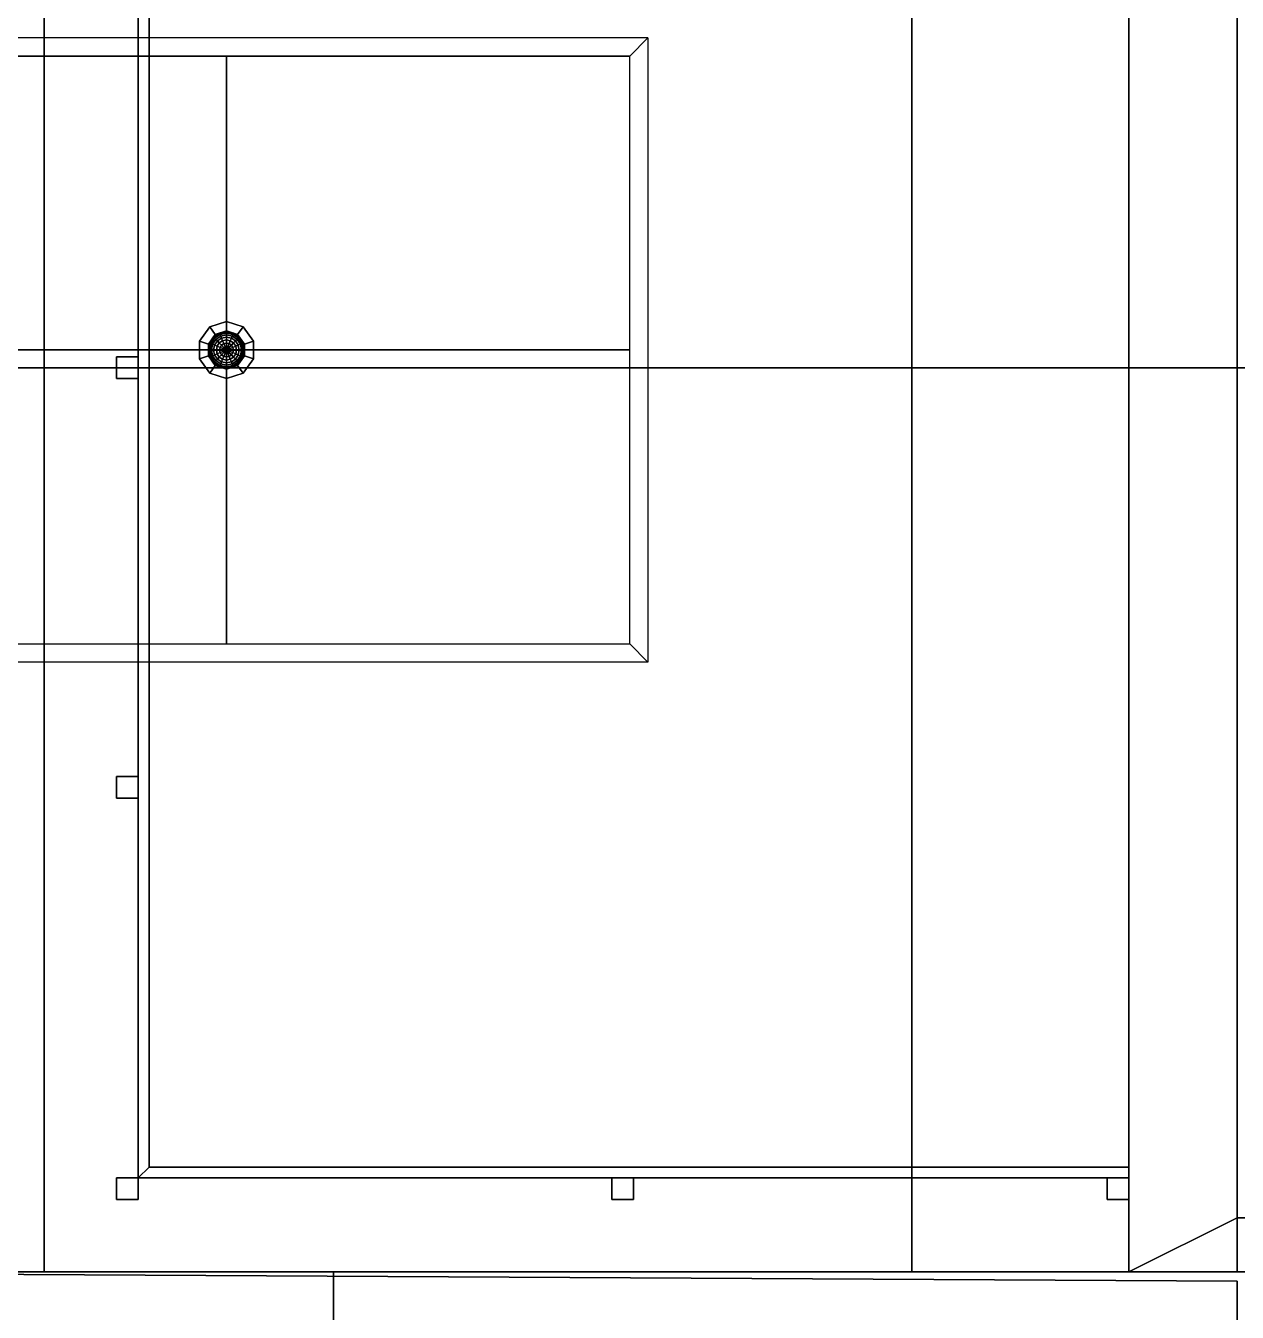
# Model space of a CAD drawing. Header units: millimetres. Extents: x 116.8 to 135.8, y -35.1 to -13.1.
# Drawn here: x 125.492 to 128.843, y -23.251 to -19.694 of the extents above; entities that cross this region are included whole.
import ezdxf

# ---------------------------------------------------------------- set-up
doc = ezdxf.new("R2010")
doc.units = ezdxf.units.MM
for name, color, linetype in [('controsoffitto', 41, 'Continuous'), ('copertura', 252, 'Continuous'), ('cromato', 251, 'Continuous'), ('lampada', 2, 'Continuous'), ('marmo', 7, 'Continuous'), ('parete_interna', 7, 'Continuous'), ('pavimento', 253, 'Continuous'), ('RIVESTIMENTO', 33, 'Continuous'), ('soffitto', 41, 'Continuous'), ('vetro', 137, 'Continuous')]:
    doc.layers.add(name, color=color, linetype=linetype)

msp = doc.modelspace()

# ---------------------------------------------------------------- linework, layer by layer
at = {"layer": 'controsoffitto'}
for points in [[(122.6496, -19.7281, 5.7), (122.6996, -19.7781, 5.6), (127.1627, -19.7781, 5.6), (127.2127, -19.7281, 5.7)], [(127.2127, -21.4534, 5.7), (127.1627, -21.4034, 5.6), (127.1627, -19.7781, 5.6), (127.2127, -19.7281, 5.7)], [(126.0469, -19.7781, 5.6), (124.9312, -19.7781, 5.6), (124.9312, -20.5907, 5.6), (126.0469, -20.5907, 5.6)], [(127.1627, -19.7781, 5.6), (126.0469, -19.7781, 5.6), (126.0469, -20.5907, 5.6), (127.1627, -20.5907, 5.6)], [(126.0469, -20.5907, 5.6), (124.9312, -20.5907, 5.6), (124.9312, -21.4034, 5.6), (126.0469, -21.4034, 5.6)], [(127.1627, -20.5907, 5.6), (126.0469, -20.5907, 5.6), (126.0469, -21.4034, 5.6), (127.1627, -21.4034, 5.6)], [(122.6496, -21.4534, 5.7), (122.6996, -21.4034, 5.6), (127.1627, -21.4034, 5.6), (127.2127, -21.4534, 5.7)]]:
    msp.add_3dface(points, dxfattribs=at)
at = {"layer": 'copertura'}
for points in [[(128.543, -20.6399, 6.3), (123.693, -20.6399, 6.3), (123.693, -18.1399, 6.3), (128.543, -18.1399, 6.3)], [(125.543, -18.1399, 7.8), (125.543, -23.1399, 7.8), (125.543, -23.1399, 8.1), (125.543, -18.1399, 8.1)], [(125.543, -18.1399, 8.1), (125.543, -20.6399, 8.1), (127.943, -20.6399, 8.1), (127.943, -18.1399, 8.1)], [(127.943, -18.1399, 8.1), (127.943, -20.6399, 8.1), (130.343, -20.6399, 8.1), (130.343, -18.1399, 8.1)], [(128.543, -23.1399, 6.3), (123.693, -23.1399, 6.3), (123.693, -20.6399, 6.3), (128.543, -20.6399, 6.3)], [(125.543, -20.6399, 8.1), (125.543, -23.1399, 8.1), (127.943, -23.1399, 8.1), (127.943, -20.6399, 8.1)], [(127.943, -20.6399, 8.1), (127.943, -23.1399, 8.1), (130.343, -23.1399, 8.1), (130.343, -20.6399, 8.1)], [(126.343, -25.6399, 6.3), (118.843, -25.6399, 6.3), (118.843, -23.1399, 6.3), (126.343, -23.1399, 6.3)], [(118.843, -23.1399, 5.7), (126.343, -23.1399, 5.7), (126.343, -23.1399, 6.3), (118.843, -23.1399, 6.3)], [(128.543, -23.1399, 5.7), (123.843, -23.1399, 5.7), (123.693, -23.1399, 6.3), (128.543, -23.1399, 6.3)], [(125.543, -23.1399, 7.8), (130.343, -23.1399, 7.8), (130.343, -23.1399, 8.1), (125.543, -23.1399, 8.1)], [(133.843, -25.6399, 6.3), (126.343, -25.6399, 6.3), (126.343, -23.1399, 6.3), (133.843, -23.1399, 6.3)], [(126.343, -23.1399, 5.7), (133.843, -23.1399, 5.7), (133.843, -23.1399, 6.3), (126.343, -23.1399, 6.3)]]:
    msp.add_3dface(points, dxfattribs=at)
at = {"layer": 'cromato'}
for points in [[(126.047, -20.5382, 5.6), (126.047, -20.5119, 5.6), (126.0006, -20.527, 5.6), (126.0161, -20.5482, 5.6)], [(126.0161, -20.5482, 5.575), (126.0006, -20.527, 5.575), (126.047, -20.5119, 5.575), (126.047, -20.5382, 5.575)], [(126.0006, -20.527, 5.6), (126.047, -20.5119, 5.6), (126.047, -20.5119, 5.575), (126.0006, -20.527, 5.575)], [(126.0779, -20.5482, 5.6), (126.0933, -20.527, 5.6), (126.047, -20.5119, 5.6), (126.047, -20.5382, 5.6)], [(126.047, -20.5382, 5.575), (126.047, -20.5119, 5.575), (126.0933, -20.527, 5.575), (126.0779, -20.5482, 5.575)], [(126.047, -20.5119, 5.6), (126.0933, -20.527, 5.6), (126.0933, -20.527, 5.575), (126.047, -20.5119, 5.575)], [(126.047, -20.5119, 5.6), (126.047, -20.5382, 5.6), (126.047, -20.5382, 5.575), (126.047, -20.5119, 5.575)], [(126.0161, -20.5482, 5.6), (126.0006, -20.527, 5.6), (125.972, -20.5664, 5.6), (125.997, -20.5745, 5.6)], [(125.997, -20.5745, 5.575), (125.972, -20.5664, 5.575), (126.0006, -20.527, 5.575), (126.0161, -20.5482, 5.575)], [(125.972, -20.5664, 5.6), (126.0006, -20.527, 5.6), (126.0006, -20.527, 5.575), (125.972, -20.5664, 5.575)], [(126.0161, -20.5482, 5.575), (125.997, -20.5745, 5.575), (125.997, -20.5745, 5.6), (126.0161, -20.5482, 5.6)], [(126.0006, -20.527, 5.6), (126.0161, -20.5482, 5.6), (126.0161, -20.5482, 5.575), (126.0006, -20.527, 5.575)], [(126.047, -20.5382, 5.575), (126.0161, -20.5482, 5.575), (126.0161, -20.5482, 5.6), (126.047, -20.5382, 5.6)], [(126.0779, -20.5482, 5.575), (126.047, -20.5382, 5.575), (126.047, -20.5382, 5.6), (126.0779, -20.5482, 5.6)], [(126.097, -20.5745, 5.6), (126.122, -20.5664, 5.6), (126.0933, -20.527, 5.6), (126.0779, -20.5482, 5.6)], [(126.0779, -20.5482, 5.575), (126.0933, -20.527, 5.575), (126.122, -20.5664, 5.575), (126.097, -20.5745, 5.575)], [(126.0779, -20.5482, 5.6), (126.0933, -20.527, 5.6), (126.0933, -20.527, 5.575), (126.0779, -20.5482, 5.575)], [(126.097, -20.5745, 5.575), (126.0779, -20.5482, 5.575), (126.0779, -20.5482, 5.6), (126.097, -20.5745, 5.6)], [(126.0933, -20.527, 5.6), (126.122, -20.5664, 5.6), (126.122, -20.5664, 5.575), (126.0933, -20.527, 5.575)], [(125.997, -20.607, 5.6), (125.972, -20.6151, 5.6), (125.972, -20.5664, 5.6), (125.997, -20.5745, 5.6)], [(125.997, -20.5745, 5.575), (125.972, -20.5664, 5.575), (125.972, -20.6151, 5.575), (125.997, -20.607, 5.575)], [(125.997, -20.5745, 5.6), (125.972, -20.5664, 5.6), (125.972, -20.5664, 5.575), (125.997, -20.5745, 5.575)], [(125.972, -20.5664, 5.6), (125.972, -20.6151, 5.6), (125.972, -20.6151, 5.575), (125.972, -20.5664, 5.575)], [(125.997, -20.607, 5.575), (125.997, -20.5745, 5.575), (125.997, -20.5745, 5.6), (125.997, -20.607, 5.6)], [(126.097, -20.607, 5.6), (126.122, -20.6151, 5.6), (126.122, -20.5664, 5.6), (126.097, -20.5745, 5.6)], [(126.097, -20.5745, 5.575), (126.122, -20.5664, 5.575), (126.122, -20.6151, 5.575), (126.097, -20.607, 5.575)], [(126.122, -20.5664, 5.6), (126.097, -20.5745, 5.6), (126.097, -20.5745, 5.575), (126.122, -20.5664, 5.575)], [(126.097, -20.607, 5.575), (126.097, -20.5745, 5.575), (126.097, -20.5745, 5.6), (126.097, -20.607, 5.6)], [(126.122, -20.5664, 5.6), (126.122, -20.6151, 5.6), (126.122, -20.6151, 5.575), (126.122, -20.5664, 5.575)], [(125.803, -20.6699, 6.3), (125.743, -20.6699, 6.3), (125.743, -20.6099, 6.3), (125.803, -20.6099, 6.3)], [(125.803, -20.6099, 7.8), (125.743, -20.6099, 7.8), (125.743, -20.6699, 7.8), (125.803, -20.6699, 7.8)], [(125.803, -20.6099, 6.3), (125.743, -20.6099, 6.3), (125.743, -20.6099, 7.8), (125.803, -20.6099, 7.8)], [(125.743, -20.6099, 6.3), (125.743, -20.6699, 6.3), (125.743, -20.6699, 7.8), (125.743, -20.6099, 7.8)], [(125.803, -20.6699, 7.8), (125.803, -20.6099, 7.8), (125.803, -20.6099, 6.3), (125.803, -20.6699, 6.3)], [(126.0161, -20.6333, 5.6), (126.0006, -20.6546, 5.6), (125.972, -20.6151, 5.6), (125.997, -20.607, 5.6)], [(125.997, -20.607, 5.575), (125.972, -20.6151, 5.575), (126.0006, -20.6546, 5.575), (126.0161, -20.6333, 5.575)], [(125.997, -20.607, 5.6), (125.972, -20.6151, 5.6), (125.972, -20.6151, 5.575), (125.997, -20.607, 5.575)], [(125.972, -20.6151, 5.6), (126.0006, -20.6546, 5.6), (126.0006, -20.6546, 5.575), (125.972, -20.6151, 5.575)], [(126.0161, -20.6333, 5.575), (125.997, -20.607, 5.575), (125.997, -20.607, 5.6), (126.0161, -20.6333, 5.6)], [(126.097, -20.607, 5.6), (126.122, -20.6151, 5.6), (126.0933, -20.6546, 5.6), (126.0779, -20.6333, 5.6)], [(126.0779, -20.6333, 5.575), (126.0933, -20.6546, 5.575), (126.122, -20.6151, 5.575), (126.097, -20.607, 5.575)], [(126.097, -20.607, 5.575), (126.0779, -20.6333, 5.575), (126.0779, -20.6333, 5.6), (126.097, -20.607, 5.6)], [(126.0933, -20.6546, 5.6), (126.122, -20.6151, 5.6), (126.122, -20.6151, 5.575), (126.0933, -20.6546, 5.575)], [(126.122, -20.6151, 5.6), (126.097, -20.607, 5.6), (126.097, -20.607, 5.575), (126.122, -20.6151, 5.575)], [(126.047, -20.6434, 5.6), (126.047, -20.6696, 5.6), (126.0006, -20.6546, 5.6), (126.0161, -20.6333, 5.6)], [(126.0161, -20.6333, 5.575), (126.0006, -20.6546, 5.575), (126.047, -20.6696, 5.575), (126.047, -20.6434, 5.575)], [(126.0161, -20.6333, 5.6), (126.0006, -20.6546, 5.6), (126.0006, -20.6546, 5.575), (126.0161, -20.6333, 5.575)], [(126.0006, -20.6546, 5.6), (126.047, -20.6696, 5.6), (126.047, -20.6696, 5.575), (126.0006, -20.6546, 5.575)], [(126.047, -20.6434, 5.575), (126.0161, -20.6333, 5.575), (126.0161, -20.6333, 5.6), (126.047, -20.6434, 5.6)], [(126.0779, -20.6333, 5.6), (126.0933, -20.6546, 5.6), (126.047, -20.6696, 5.6), (126.047, -20.6434, 5.6)], [(126.047, -20.6434, 5.575), (126.047, -20.6696, 5.575), (126.0933, -20.6546, 5.575), (126.0779, -20.6333, 5.575)], [(126.0779, -20.6333, 5.575), (126.047, -20.6434, 5.575), (126.047, -20.6434, 5.6), (126.0779, -20.6333, 5.6)], [(126.047, -20.6434, 5.6), (126.047, -20.6696, 5.6), (126.047, -20.6696, 5.575), (126.047, -20.6434, 5.575)], [(126.047, -20.6696, 5.6), (126.0933, -20.6546, 5.6), (126.0933, -20.6546, 5.575), (126.047, -20.6696, 5.575)], [(126.0779, -20.6333, 5.6), (126.0933, -20.6546, 5.6), (126.0933, -20.6546, 5.575), (126.0779, -20.6333, 5.575)], [(125.743, -20.6699, 6.3), (125.803, -20.6699, 6.3), (125.803, -20.6699, 7.8), (125.743, -20.6699, 7.8)], [(125.803, -21.8299, 6.3), (125.743, -21.8299, 6.3), (125.743, -21.7699, 6.3), (125.803, -21.7699, 6.3)], [(125.803, -21.7699, 7.8), (125.743, -21.7699, 7.8), (125.743, -21.8299, 7.8), (125.803, -21.8299, 7.8)], [(125.803, -21.7699, 6.3), (125.743, -21.7699, 6.3), (125.743, -21.7699, 7.8), (125.803, -21.7699, 7.8)], [(125.743, -21.7699, 6.3), (125.743, -21.8299, 6.3), (125.743, -21.8299, 7.8), (125.743, -21.7699, 7.8)], [(125.803, -21.8299, 7.8), (125.803, -21.7699, 7.8), (125.803, -21.7699, 6.3), (125.803, -21.8299, 6.3)], [(125.743, -21.8299, 6.3), (125.803, -21.8299, 6.3), (125.803, -21.8299, 7.8), (125.743, -21.8299, 7.8)], [(125.803, -22.9399, 6.3), (125.803, -22.8799, 6.3), (125.743, -22.8799, 6.3), (125.743, -22.9399, 6.3)], [(125.743, -22.9399, 7.8), (125.743, -22.8799, 7.8), (125.803, -22.8799, 7.8), (125.803, -22.9399, 7.8)], [(125.743, -22.9399, 6.3), (125.743, -22.8799, 6.3), (125.743, -22.8799, 7.8), (125.743, -22.9399, 7.8)], [(125.743, -22.8799, 6.3), (125.803, -22.8799, 6.3), (125.803, -22.8799, 7.8), (125.743, -22.8799, 7.8)], [(125.803, -22.8799, 6.3), (125.803, -22.9399, 6.3), (125.803, -22.9399, 7.8), (125.803, -22.8799, 7.8)], [(127.173, -22.9399, 6.3), (127.173, -22.8799, 6.3), (127.113, -22.8799, 6.3), (127.113, -22.9399, 6.3)], [(127.113, -22.9399, 7.8), (127.113, -22.8799, 7.8), (127.173, -22.8799, 7.8), (127.173, -22.9399, 7.8)], [(127.113, -22.9399, 6.3), (127.113, -22.8799, 6.3), (127.113, -22.8799, 7.8), (127.113, -22.9399, 7.8)], [(127.113, -22.8799, 6.3), (127.173, -22.8799, 6.3), (127.173, -22.8799, 7.8), (127.113, -22.8799, 7.8)], [(127.173, -22.8799, 6.3), (127.173, -22.9399, 6.3), (127.173, -22.9399, 7.8), (127.173, -22.8799, 7.8)], [(128.543, -22.9399, 6.3), (128.543, -22.8799, 6.3), (128.483, -22.8799, 6.3), (128.483, -22.9399, 6.3)], [(128.483, -22.9399, 7.8), (128.483, -22.8799, 7.8), (128.543, -22.8799, 7.8), (128.543, -22.9399, 7.8)], [(128.483, -22.9399, 6.3), (128.483, -22.8799, 6.3), (128.483, -22.8799, 7.8), (128.483, -22.9399, 7.8)], [(128.483, -22.8799, 6.3), (128.543, -22.8799, 6.3), (128.543, -22.8799, 7.8), (128.483, -22.8799, 7.8)], [(128.543, -22.8799, 6.3), (128.543, -22.9399, 6.3), (128.543, -22.9399, 7.8), (128.543, -22.8799, 7.8)], [(125.803, -22.9399, 7.8), (125.743, -22.9399, 7.8), (125.743, -22.9399, 6.3), (125.803, -22.9399, 6.3)], [(127.173, -22.9399, 7.8), (127.113, -22.9399, 7.8), (127.113, -22.9399, 6.3), (127.173, -22.9399, 6.3)], [(128.543, -22.9399, 7.8), (128.483, -22.9399, 7.8), (128.483, -22.9399, 6.3), (128.543, -22.9399, 6.3)]]:
    msp.add_3dface(points, dxfattribs=at)
at = {"layer": 'lampada'}
for points in [[(126.0016, -20.572, 5.5652), (126.0123, -20.5561, 5.5652), (126.0116, -20.5554, 5.575), (126.0008, -20.5716, 5.575)], [(126.0043, -20.5731, 5.5559), (126.0143, -20.5581, 5.5559), (126.0123, -20.5561, 5.5652), (126.0016, -20.572, 5.5652)], [(126.0085, -20.5749, 5.5472), (126.0176, -20.5614, 5.5472), (126.0143, -20.5581, 5.5559), (126.0043, -20.5731, 5.5559)], [(126.0123, -20.5561, 5.5652), (126.0282, -20.5455, 5.5652), (126.0278, -20.5446, 5.575), (126.0116, -20.5554, 5.575)], [(126.0143, -20.5581, 5.5559), (126.0293, -20.5481, 5.5559), (126.0282, -20.5455, 5.5652), (126.0123, -20.5561, 5.5652)], [(126.0176, -20.5614, 5.5472), (126.031, -20.5524, 5.5472), (126.0293, -20.5481, 5.5559), (126.0143, -20.5581, 5.5559)], [(126.022, -20.5658, 5.5396), (126.0334, -20.5581, 5.5396), (126.031, -20.5524, 5.5472), (126.0176, -20.5614, 5.5472)], [(126.0273, -20.5711, 5.5334), (126.0363, -20.5651, 5.5334), (126.0334, -20.5581, 5.5396), (126.022, -20.5658, 5.5396)], [(126.0282, -20.5455, 5.5652), (126.047, -20.5417, 5.5652), (126.047, -20.5408, 5.575), (126.0278, -20.5446, 5.575)], [(126.0293, -20.5481, 5.5559), (126.047, -20.5446, 5.5559), (126.047, -20.5417, 5.5652), (126.0282, -20.5455, 5.5652)], [(126.031, -20.5524, 5.5472), (126.047, -20.5492, 5.5472), (126.047, -20.5446, 5.5559), (126.0293, -20.5481, 5.5559)], [(126.0334, -20.5581, 5.5396), (126.047, -20.5554, 5.5396), (126.047, -20.5492, 5.5472), (126.031, -20.5524, 5.5472)], [(126.0363, -20.5651, 5.5334), (126.047, -20.563, 5.5334), (126.047, -20.5554, 5.5396), (126.0334, -20.5581, 5.5396)], [(126.047, -20.5417, 5.5652), (126.0657, -20.5455, 5.5652), (126.0661, -20.5446, 5.575), (126.047, -20.5408, 5.575)], [(126.047, -20.5446, 5.5559), (126.0646, -20.5481, 5.5559), (126.0657, -20.5455, 5.5652), (126.047, -20.5417, 5.5652)], [(126.047, -20.5492, 5.5472), (126.0629, -20.5524, 5.5472), (126.0646, -20.5481, 5.5559), (126.047, -20.5446, 5.5559)], [(126.047, -20.5554, 5.5396), (126.0605, -20.5581, 5.5396), (126.0629, -20.5524, 5.5472), (126.047, -20.5492, 5.5472)], [(126.047, -20.563, 5.5334), (126.0576, -20.5651, 5.5334), (126.0605, -20.5581, 5.5396), (126.047, -20.5554, 5.5396)], [(126.0576, -20.5651, 5.5334), (126.0666, -20.5711, 5.5334), (126.072, -20.5658, 5.5396), (126.0605, -20.5581, 5.5396)], [(126.0605, -20.5581, 5.5396), (126.072, -20.5658, 5.5396), (126.0764, -20.5614, 5.5472), (126.0629, -20.5524, 5.5472)], [(126.0629, -20.5524, 5.5472), (126.0764, -20.5614, 5.5472), (126.0796, -20.5581, 5.5559), (126.0646, -20.5481, 5.5559)], [(126.0646, -20.5481, 5.5559), (126.0796, -20.5581, 5.5559), (126.0816, -20.5561, 5.5652), (126.0657, -20.5455, 5.5652)], [(126.0657, -20.5455, 5.5652), (126.0816, -20.5561, 5.5652), (126.0823, -20.5554, 5.575), (126.0661, -20.5446, 5.575)], [(126.0764, -20.5614, 5.5472), (126.0854, -20.5749, 5.5472), (126.0896, -20.5731, 5.5559), (126.0796, -20.5581, 5.5559)], [(126.0796, -20.5581, 5.5559), (126.0896, -20.5731, 5.5559), (126.0923, -20.572, 5.5652), (126.0816, -20.5561, 5.5652)], [(126.0816, -20.5561, 5.5652), (126.0923, -20.572, 5.5652), (126.0931, -20.5716, 5.575), (126.0823, -20.5554, 5.575)], [(125.9979, -20.5908, 5.5652), (126.0016, -20.572, 5.5652), (126.0008, -20.5716, 5.575), (125.997, -20.5908, 5.575)], [(126.0016, -20.6095, 5.5652), (125.9979, -20.5908, 5.5652), (125.997, -20.5908, 5.575), (126.0008, -20.6099, 5.575)], [(126.0008, -20.5908, 5.5559), (126.0043, -20.5731, 5.5559), (126.0016, -20.572, 5.5652), (125.9979, -20.5908, 5.5652)], [(126.0043, -20.6085, 5.5559), (126.0008, -20.5908, 5.5559), (125.9979, -20.5908, 5.5652), (126.0016, -20.6095, 5.5652)], [(126.0054, -20.5908, 5.5472), (126.0085, -20.5749, 5.5472), (126.0043, -20.5731, 5.5559), (126.0008, -20.5908, 5.5559)], [(126.0085, -20.6067, 5.5472), (126.0054, -20.5908, 5.5472), (126.0008, -20.5908, 5.5559), (126.0043, -20.6085, 5.5559)], [(126.0116, -20.5908, 5.5396), (126.0143, -20.5772, 5.5396), (126.0085, -20.5749, 5.5472), (126.0054, -20.5908, 5.5472)], [(126.0143, -20.6043, 5.5396), (126.0116, -20.5908, 5.5396), (126.0054, -20.5908, 5.5472), (126.0085, -20.6067, 5.5472)], [(126.0143, -20.5772, 5.5396), (126.022, -20.5658, 5.5396), (126.0176, -20.5614, 5.5472), (126.0085, -20.5749, 5.5472)], [(126.0192, -20.5908, 5.5334), (126.0213, -20.5801, 5.5334), (126.0143, -20.5772, 5.5396), (126.0116, -20.5908, 5.5396)], [(126.0213, -20.6014, 5.5334), (126.0192, -20.5908, 5.5334), (126.0116, -20.5908, 5.5396), (126.0143, -20.6043, 5.5396)], [(126.0213, -20.5801, 5.5334), (126.0273, -20.5711, 5.5334), (126.022, -20.5658, 5.5396), (126.0143, -20.5772, 5.5396)], [(126.0278, -20.5908, 5.5288), (126.0293, -20.5835, 5.5288), (126.0213, -20.5801, 5.5334), (126.0192, -20.5908, 5.5334)], [(126.0293, -20.5981, 5.5288), (126.0278, -20.5908, 5.5288), (126.0192, -20.5908, 5.5334), (126.0213, -20.6014, 5.5334)], [(126.0293, -20.5835, 5.5288), (126.0334, -20.5772, 5.5288), (126.0273, -20.5711, 5.5334), (126.0213, -20.5801, 5.5334)], [(126.0334, -20.5772, 5.5288), (126.0396, -20.5731, 5.5288), (126.0363, -20.5651, 5.5334), (126.0273, -20.5711, 5.5334)], [(126.0372, -20.5908, 5.526), (126.0379, -20.587, 5.526), (126.0293, -20.5835, 5.5288), (126.0278, -20.5908, 5.5288)], [(126.0379, -20.5945, 5.526), (126.0372, -20.5908, 5.526), (126.0278, -20.5908, 5.5288), (126.0293, -20.5981, 5.5288)], [(126.0379, -20.587, 5.526), (126.0401, -20.5839, 5.526), (126.0334, -20.5772, 5.5288), (126.0293, -20.5835, 5.5288)], [(126.0401, -20.5977, 5.526), (126.0379, -20.5945, 5.526), (126.0293, -20.5981, 5.5288), (126.0334, -20.6043, 5.5288)], [(126.0401, -20.5839, 5.526), (126.0432, -20.5818, 5.526), (126.0396, -20.5731, 5.5288), (126.0334, -20.5772, 5.5288)], [(126.0396, -20.5731, 5.5288), (126.047, -20.5716, 5.5288), (126.047, -20.563, 5.5334), (126.0363, -20.5651, 5.5334)], [(126.047, -20.5908, 5.525), (126.047, -20.5908, 5.525), (126.0379, -20.587, 5.526), (126.0372, -20.5908, 5.526)], [(126.047, -20.5908, 5.525), (126.047, -20.5908, 5.525), (126.0372, -20.5908, 5.526), (126.0379, -20.5945, 5.526)], [(126.047, -20.5908, 5.525), (126.047, -20.5908, 5.525), (126.0401, -20.5839, 5.526), (126.0379, -20.587, 5.526)], [(126.047, -20.5908, 5.525), (126.047, -20.5908, 5.525), (126.0379, -20.5945, 5.526), (126.0401, -20.5977, 5.526)], [(126.0432, -20.5818, 5.526), (126.047, -20.581, 5.526), (126.047, -20.5716, 5.5288), (126.0396, -20.5731, 5.5288)], [(126.047, -20.5908, 5.525), (126.047, -20.5908, 5.525), (126.0432, -20.5818, 5.526), (126.0401, -20.5839, 5.526)], [(126.047, -20.5908, 5.525), (126.047, -20.5908, 5.525), (126.0401, -20.5977, 5.526), (126.0432, -20.5998, 5.526)], [(126.047, -20.5908, 5.525), (126.047, -20.5908, 5.525), (126.047, -20.581, 5.526), (126.0432, -20.5818, 5.526)], [(126.047, -20.5908, 5.525), (126.047, -20.5908, 5.525), (126.0432, -20.5998, 5.526), (126.047, -20.6005, 5.526)], [(126.047, -20.5716, 5.5288), (126.0543, -20.5731, 5.5288), (126.0576, -20.5651, 5.5334), (126.047, -20.563, 5.5334)], [(126.047, -20.581, 5.526), (126.0507, -20.5818, 5.526), (126.0543, -20.5731, 5.5288), (126.047, -20.5716, 5.5288)], [(126.047, -20.5908, 5.525), (126.047, -20.5908, 5.525), (126.0507, -20.5818, 5.526), (126.047, -20.581, 5.526)], [(126.047, -20.5908, 5.525), (126.047, -20.5908, 5.525), (126.0539, -20.5839, 5.526), (126.0507, -20.5818, 5.526)], [(126.047, -20.5908, 5.525), (126.047, -20.5908, 5.525), (126.056, -20.587, 5.526), (126.0539, -20.5839, 5.526)], [(126.047, -20.5908, 5.525), (126.047, -20.5908, 5.525), (126.0567, -20.5908, 5.526), (126.056, -20.587, 5.526)], [(126.047, -20.5908, 5.525), (126.047, -20.5908, 5.525), (126.056, -20.5945, 5.526), (126.0567, -20.5908, 5.526)], [(126.047, -20.5908, 5.525), (126.047, -20.5908, 5.525), (126.0539, -20.5977, 5.526), (126.056, -20.5945, 5.526)], [(126.047, -20.5908, 5.525), (126.047, -20.5908, 5.525), (126.0507, -20.5998, 5.526), (126.0539, -20.5977, 5.526)], [(126.047, -20.5908, 5.525), (126.047, -20.5908, 5.525), (126.047, -20.6005, 5.526), (126.0507, -20.5998, 5.526)], [(126.0507, -20.5818, 5.526), (126.0539, -20.5839, 5.526), (126.0605, -20.5772, 5.5288), (126.0543, -20.5731, 5.5288)], [(126.0539, -20.5839, 5.526), (126.056, -20.587, 5.526), (126.0646, -20.5835, 5.5288), (126.0605, -20.5772, 5.5288)], [(126.056, -20.5945, 5.526), (126.0539, -20.5977, 5.526), (126.0605, -20.6043, 5.5288), (126.0646, -20.5981, 5.5288)], [(126.0543, -20.5731, 5.5288), (126.0605, -20.5772, 5.5288), (126.0666, -20.5711, 5.5334), (126.0576, -20.5651, 5.5334)], [(126.056, -20.587, 5.526), (126.0567, -20.5908, 5.526), (126.0661, -20.5908, 5.5288), (126.0646, -20.5835, 5.5288)], [(126.0567, -20.5908, 5.526), (126.056, -20.5945, 5.526), (126.0646, -20.5981, 5.5288), (126.0661, -20.5908, 5.5288)], [(126.0605, -20.5772, 5.5288), (126.0646, -20.5835, 5.5288), (126.0726, -20.5801, 5.5334), (126.0666, -20.5711, 5.5334)], [(126.0646, -20.5835, 5.5288), (126.0661, -20.5908, 5.5288), (126.0747, -20.5908, 5.5334), (126.0726, -20.5801, 5.5334)], [(126.0661, -20.5908, 5.5288), (126.0646, -20.5981, 5.5288), (126.0726, -20.6014, 5.5334), (126.0747, -20.5908, 5.5334)], [(126.0666, -20.5711, 5.5334), (126.0726, -20.5801, 5.5334), (126.0796, -20.5772, 5.5396), (126.072, -20.5658, 5.5396)], [(126.072, -20.5658, 5.5396), (126.0796, -20.5772, 5.5396), (126.0854, -20.5749, 5.5472), (126.0764, -20.5614, 5.5472)], [(126.0726, -20.5801, 5.5334), (126.0747, -20.5908, 5.5334), (126.0823, -20.5908, 5.5396), (126.0796, -20.5772, 5.5396)], [(126.0747, -20.5908, 5.5334), (126.0726, -20.6014, 5.5334), (126.0796, -20.6043, 5.5396), (126.0823, -20.5908, 5.5396)], [(126.0796, -20.5772, 5.5396), (126.0823, -20.5908, 5.5396), (126.0885, -20.5908, 5.5472), (126.0854, -20.5749, 5.5472)], [(126.0823, -20.5908, 5.5396), (126.0796, -20.6043, 5.5396), (126.0854, -20.6067, 5.5472), (126.0885, -20.5908, 5.5472)], [(126.0854, -20.5749, 5.5472), (126.0885, -20.5908, 5.5472), (126.0931, -20.5908, 5.5559), (126.0896, -20.5731, 5.5559)], [(126.0885, -20.5908, 5.5472), (126.0854, -20.6067, 5.5472), (126.0896, -20.6085, 5.5559), (126.0931, -20.5908, 5.5559)], [(126.0896, -20.5731, 5.5559), (126.0931, -20.5908, 5.5559), (126.096, -20.5908, 5.5652), (126.0923, -20.572, 5.5652)], [(126.0931, -20.5908, 5.5559), (126.0896, -20.6085, 5.5559), (126.0923, -20.6095, 5.5652), (126.096, -20.5908, 5.5652)], [(126.0923, -20.572, 5.5652), (126.096, -20.5908, 5.5652), (126.097, -20.5908, 5.575), (126.0931, -20.5716, 5.575)], [(126.096, -20.5908, 5.5652), (126.0923, -20.6095, 5.5652), (126.0931, -20.6099, 5.575), (126.097, -20.5908, 5.575)], [(126.0123, -20.6255, 5.5652), (126.0016, -20.6095, 5.5652), (126.0008, -20.6099, 5.575), (126.0116, -20.6261, 5.575)], [(126.0143, -20.6234, 5.5559), (126.0043, -20.6085, 5.5559), (126.0016, -20.6095, 5.5652), (126.0123, -20.6255, 5.5652)], [(126.0176, -20.6202, 5.5472), (126.0085, -20.6067, 5.5472), (126.0043, -20.6085, 5.5559), (126.0143, -20.6234, 5.5559)], [(126.022, -20.6158, 5.5396), (126.0143, -20.6043, 5.5396), (126.0085, -20.6067, 5.5472), (126.0176, -20.6202, 5.5472)], [(126.0282, -20.6361, 5.5652), (126.0123, -20.6255, 5.5652), (126.0116, -20.6261, 5.575), (126.0278, -20.637, 5.575)], [(126.0293, -20.6335, 5.5559), (126.0143, -20.6234, 5.5559), (126.0123, -20.6255, 5.5652), (126.0282, -20.6361, 5.5652)], [(126.0273, -20.6104, 5.5334), (126.0213, -20.6014, 5.5334), (126.0143, -20.6043, 5.5396), (126.022, -20.6158, 5.5396)], [(126.031, -20.6292, 5.5472), (126.0176, -20.6202, 5.5472), (126.0143, -20.6234, 5.5559), (126.0293, -20.6335, 5.5559)], [(126.0334, -20.6234, 5.5396), (126.022, -20.6158, 5.5396), (126.0176, -20.6202, 5.5472), (126.031, -20.6292, 5.5472)], [(126.0334, -20.6043, 5.5288), (126.0293, -20.5981, 5.5288), (126.0213, -20.6014, 5.5334), (126.0273, -20.6104, 5.5334)], [(126.0363, -20.6164, 5.5334), (126.0273, -20.6104, 5.5334), (126.022, -20.6158, 5.5396), (126.0334, -20.6234, 5.5396)], [(126.0396, -20.6085, 5.5288), (126.0334, -20.6043, 5.5288), (126.0273, -20.6104, 5.5334), (126.0363, -20.6164, 5.5334)], [(126.047, -20.6324, 5.5472), (126.031, -20.6292, 5.5472), (126.0293, -20.6335, 5.5559), (126.047, -20.637, 5.5559)], [(126.047, -20.6261, 5.5396), (126.0334, -20.6234, 5.5396), (126.031, -20.6292, 5.5472), (126.047, -20.6324, 5.5472)], [(126.0432, -20.5998, 5.526), (126.0401, -20.5977, 5.526), (126.0334, -20.6043, 5.5288), (126.0396, -20.6085, 5.5288)], [(126.047, -20.6186, 5.5334), (126.0363, -20.6164, 5.5334), (126.0334, -20.6234, 5.5396), (126.047, -20.6261, 5.5396)], [(126.047, -20.6099, 5.5288), (126.0396, -20.6085, 5.5288), (126.0363, -20.6164, 5.5334), (126.047, -20.6186, 5.5334)], [(126.047, -20.6005, 5.526), (126.0432, -20.5998, 5.526), (126.0396, -20.6085, 5.5288), (126.047, -20.6099, 5.5288)], [(126.0507, -20.5998, 5.526), (126.047, -20.6005, 5.526), (126.047, -20.6099, 5.5288), (126.0543, -20.6085, 5.5288)], [(126.0543, -20.6085, 5.5288), (126.047, -20.6099, 5.5288), (126.047, -20.6186, 5.5334), (126.0576, -20.6164, 5.5334)], [(126.0576, -20.6164, 5.5334), (126.047, -20.6186, 5.5334), (126.047, -20.6261, 5.5396), (126.0605, -20.6234, 5.5396)], [(126.0605, -20.6234, 5.5396), (126.047, -20.6261, 5.5396), (126.047, -20.6324, 5.5472), (126.0629, -20.6292, 5.5472)], [(126.0629, -20.6292, 5.5472), (126.047, -20.6324, 5.5472), (126.047, -20.637, 5.5559), (126.0646, -20.6335, 5.5559)], [(126.0539, -20.5977, 5.526), (126.0507, -20.5998, 5.526), (126.0543, -20.6085, 5.5288), (126.0605, -20.6043, 5.5288)], [(126.0605, -20.6043, 5.5288), (126.0543, -20.6085, 5.5288), (126.0576, -20.6164, 5.5334), (126.0666, -20.6104, 5.5334)], [(126.0666, -20.6104, 5.5334), (126.0576, -20.6164, 5.5334), (126.0605, -20.6234, 5.5396), (126.072, -20.6158, 5.5396)], [(126.0646, -20.5981, 5.5288), (126.0605, -20.6043, 5.5288), (126.0666, -20.6104, 5.5334), (126.0726, -20.6014, 5.5334)], [(126.072, -20.6158, 5.5396), (126.0605, -20.6234, 5.5396), (126.0629, -20.6292, 5.5472), (126.0764, -20.6202, 5.5472)], [(126.0764, -20.6202, 5.5472), (126.0629, -20.6292, 5.5472), (126.0646, -20.6335, 5.5559), (126.0796, -20.6234, 5.5559)], [(126.0796, -20.6234, 5.5559), (126.0646, -20.6335, 5.5559), (126.0657, -20.6361, 5.5652), (126.0816, -20.6255, 5.5652)], [(126.0816, -20.6255, 5.5652), (126.0657, -20.6361, 5.5652), (126.0661, -20.637, 5.575), (126.0823, -20.6261, 5.575)], [(126.0726, -20.6014, 5.5334), (126.0666, -20.6104, 5.5334), (126.072, -20.6158, 5.5396), (126.0796, -20.6043, 5.5396)], [(126.0796, -20.6043, 5.5396), (126.072, -20.6158, 5.5396), (126.0764, -20.6202, 5.5472), (126.0854, -20.6067, 5.5472)], [(126.0854, -20.6067, 5.5472), (126.0764, -20.6202, 5.5472), (126.0796, -20.6234, 5.5559), (126.0896, -20.6085, 5.5559)], [(126.0896, -20.6085, 5.5559), (126.0796, -20.6234, 5.5559), (126.0816, -20.6255, 5.5652), (126.0923, -20.6095, 5.5652)], [(126.0923, -20.6095, 5.5652), (126.0816, -20.6255, 5.5652), (126.0823, -20.6261, 5.575), (126.0931, -20.6099, 5.575)], [(126.047, -20.6398, 5.5652), (126.0282, -20.6361, 5.5652), (126.0278, -20.637, 5.575), (126.047, -20.6408, 5.575)], [(126.047, -20.637, 5.5559), (126.0293, -20.6335, 5.5559), (126.0282, -20.6361, 5.5652), (126.047, -20.6398, 5.5652)], [(126.0646, -20.6335, 5.5559), (126.047, -20.637, 5.5559), (126.047, -20.6398, 5.5652), (126.0657, -20.6361, 5.5652)], [(126.0657, -20.6361, 5.5652), (126.047, -20.6398, 5.5652), (126.047, -20.6408, 5.575), (126.0661, -20.637, 5.575)]]:
    msp.add_3dface(points, dxfattribs=at)
at = {"layer": 'marmo'}
for points in [[(128.843, -18.1399, -0.0183), (128.843, -22.9899, -0.0183), (128.543, -23.1399, -0.0183), (128.543, -18.4399, -0.0183)], [(128.543, -18.4399), (128.543, -23.1399), (128.843, -22.9899), (128.843, -18.1399)], [(128.543, -18.4399, -0.0183), (128.543, -23.1399, -0.0183), (128.543, -23.1399), (128.543, -18.4399)], [(128.543, -23.1399, -0.0183), (133.543, -23.1399, -0.0183), (133.843, -22.9899, -0.0183), (128.843, -22.9899, -0.0183)], [(128.843, -22.9899), (133.843, -22.9899), (133.543, -23.1399), (128.543, -23.1399)], [(128.543, -23.1399), (128.843, -22.9899), (128.843, -22.9899, -0.0183), (128.543, -23.1399, -0.0183)], [(133.543, -23.1399, -0.0183), (128.543, -23.1399, -0.0183), (128.543, -23.1399), (133.543, -23.1399)]]:
    msp.add_3dface(points, dxfattribs=at)
at = {"layer": 'parete_interna'}
for points in [[(127.943, -18.1399, 7.8), (127.943, -20.6399, 7.8), (125.543, -20.6399, 7.8), (125.543, -18.1399, 7.8)], [(130.343, -18.1399, 7.8), (130.343, -20.6399, 7.8), (127.943, -20.6399, 7.8), (127.943, -18.1399, 7.8)], [(128.543, -18.4399, 3), (128.543, -20.7899, 3), (128.543, -20.7899, 2.7), (128.543, -18.4399, 2.7)], [(127.943, -20.6399, 7.8), (127.943, -23.1399, 7.8), (125.543, -23.1399, 7.8), (125.543, -20.6399, 7.8)], [(130.343, -20.6399, 7.8), (130.343, -23.1399, 7.8), (127.943, -23.1399, 7.8), (127.943, -20.6399, 7.8)], [(128.543, -20.7899, 3), (128.543, -23.1399, 3), (128.543, -23.1399, 2.7), (128.543, -20.7899, 2.7)], [(129.643, -23.1399, 3), (128.543, -23.1399, 3), (128.543, -23.1399, 2.7), (129.643, -23.1399, 2.7)]]:
    msp.add_3dface(points, dxfattribs=at)
at = {"layer": 'pavimento'}
for points in [[(128.543, -23.1399, 3), (123.843, -23.1399, 3), (123.843, -18.4399, 3), (128.543, -18.4399, 3)], [(128.543, -18.4399, -0.0183), (128.543, -23.1399, -0.0183), (124.143, -23.1399, -0.0183), (124.143, -18.4399, -0.0183)], [(124.143, -18.4399), (124.143, -23.1399), (128.543, -23.1399), (128.543, -18.4399)], [(128.543, -23.1399, -0.0183), (128.543, -18.4399, -0.0183), (128.543, -18.4399), (128.543, -23.1399)], [(124.143, -23.1399, -0.0183), (128.543, -23.1399, -0.0183), (128.543, -23.1399), (124.143, -23.1399)], [(128.843, -23.1649, -0.0183), (128.843, -28.0024, -0.0183), (124.143, -27.9899, -0.0183), (124.143, -23.1399, -0.0183)], [(124.143, -23.1399), (124.143, -27.9899), (128.843, -28.0024), (128.843, -23.1649)], [(128.843, -23.1649), (124.143, -23.1399), (124.143, -23.1399, -0.0183), (128.843, -23.1649, -0.0183)], [(124.143, -23.1399, 3), (124.143, -27.8399, 3), (129.643, -27.8399, 3), (129.643, -23.1399, 3)]]:
    msp.add_3dface(points, dxfattribs=at)
at = {"layer": 'RIVESTIMENTO'}
for points in [[(128.843, -18.1399), (128.543, -18.1399), (128.543, -23.1399), (128.843, -23.1399)], [(128.543, -23.1399, 7.8), (128.843, -23.1399, 7.8), (128.843, -18.1399, 7.8), (128.543, -18.1399, 7.8)], [(128.543, -18.1399, 7.8), (128.543, -23.1399, 7.8), (128.543, -23.1399), (128.543, -18.1399)], [(128.843, -18.1399, 7.8), (128.843, -23.1399, 7.8), (128.843, -23.1399), (128.843, -18.1399)], [(128.843, -23.1399, 7.8), (128.843, -23.1399), (128.543, -23.1399), (128.543, -23.1399, 7.8)]]:
    msp.add_3dface(points, dxfattribs=at)
at = {"layer": 'soffitto'}
for points in [[(123.843, -18.1399, 5.7), (128.543, -18.1399, 5.7), (128.543, -20.6399, 5.7), (123.843, -20.6399, 5.7)], [(128.543, -18.4399, 2.7), (123.843, -18.4399, 2.7), (123.843, -23.1399, 2.7), (128.543, -23.1399, 2.7)], [(123.843, -20.6399, 5.7), (128.543, -20.6399, 5.7), (128.543, -23.1399, 5.7), (123.843, -23.1399, 5.7)], [(122.593, -23.1399, 5.7), (126.343, -23.1399, 5.7), (126.343, -24.3899, 5.7), (122.593, -24.3899, 5.7)], [(129.643, -23.1399, 2.7), (129.643, -27.8399, 2.7), (124.143, -27.8399, 2.7), (124.143, -23.1399, 2.7)], [(126.343, -23.1399, 5.7), (130.093, -23.1399, 5.7), (130.093, -24.3899, 5.7), (126.343, -24.3899, 5.7)]]:
    msp.add_3dface(points, dxfattribs=at)
at = {"layer": 'vetro'}
for points in [[(125.833, -18.4299, 6.3), (125.803, -18.3999, 6.3), (125.803, -22.8799, 6.3), (125.833, -22.8499, 6.3)], [(125.833, -22.8499, 7.8), (125.803, -22.8799, 7.8), (125.803, -18.3999, 7.8), (125.833, -18.4299, 7.8)], [(125.803, -22.8799, 6.3), (125.803, -18.3999, 6.3), (125.803, -18.3999, 7.8), (125.803, -22.8799, 7.8)], [(125.833, -18.4299, 7.8), (125.833, -22.8499, 7.8), (125.833, -22.8499, 6.3), (125.833, -18.4299, 6.3)], [(128.543, -22.8799, 6.3), (128.543, -22.8499, 6.3), (125.833, -22.8499, 6.3), (125.803, -22.8799, 6.3)], [(125.803, -22.8799, 7.8), (125.833, -22.8499, 7.8), (128.543, -22.8499, 7.8), (128.543, -22.8799, 7.8)], [(125.803, -22.8799, 6.3), (125.833, -22.8499, 6.3), (125.833, -22.8499, 7.8), (125.803, -22.8799, 7.8)], [(125.833, -22.8499, 6.3), (125.803, -22.8799, 6.3), (125.803, -22.8799, 7.8), (125.833, -22.8499, 7.8)], [(125.833, -22.8499, 6.3), (128.543, -22.8499, 6.3), (128.543, -22.8499, 7.8), (125.833, -22.8499, 7.8)], [(128.543, -22.8499, 6.3), (128.543, -22.8799, 6.3), (128.543, -22.8799, 7.8), (128.543, -22.8499, 7.8)], [(128.543, -22.8799, 7.8), (125.803, -22.8799, 7.8), (125.803, -22.8799, 6.3), (128.543, -22.8799, 6.3)]]:
    msp.add_3dface(points, dxfattribs=at)

doc.saveas('drawing.dxf')
